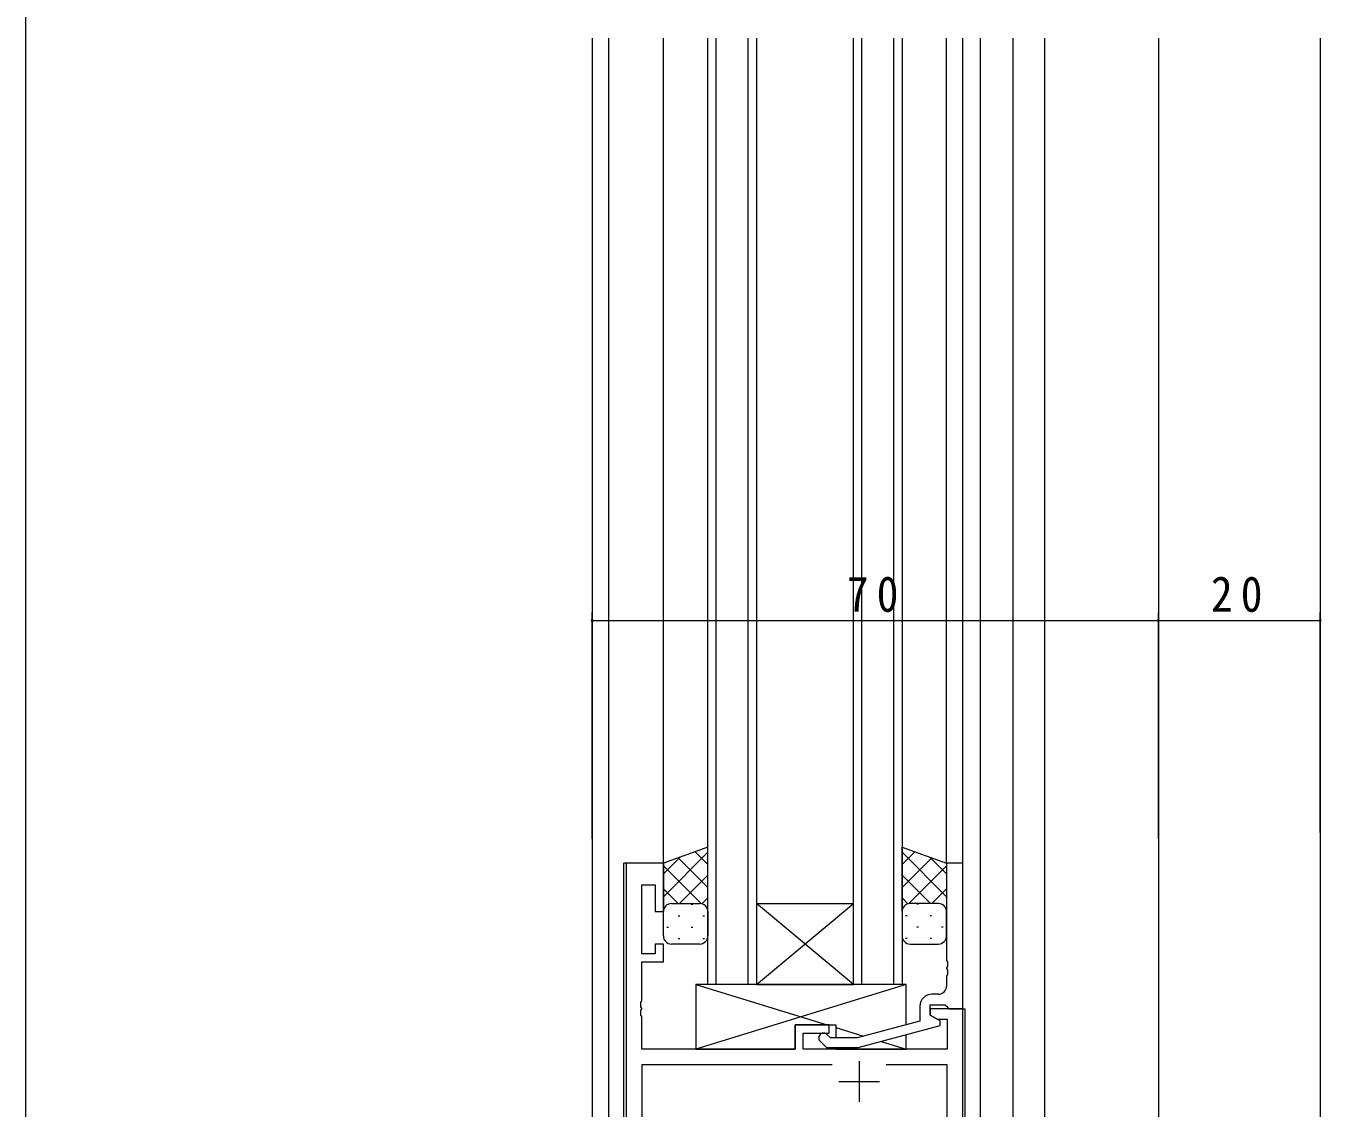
# Model space of a CAD drawing. Units: millimetres, scale not verified. Extents: x -567 to 567, y -403 to 403.
# Drawn here: x -562.7 to -402.6, y -142 to -8.2 of the extents above; entities that cross this region are included whole.
import ezdxf

# ---------------------------------------------------------------- set-up
doc = ezdxf.new("R2010")
doc.units = ezdxf.units.MM
doc.header["$LTSCALE"] = 2
for name, color, linetype, lineweight in [('0-1_YKK_ZWAK', 7, 'Continuous', 18), ('0-3_YKK_11', 7, 'Continuous', 18), ('0-4_YKK_12', 2, 'Continuous', 18), ('0-5_YKK_13', 4, 'Continuous', 18), ('0-6_YKK_D', 6, 'Continuous', 18)]:
    doc.layers.add(name, color=color, linetype=linetype, lineweight=lineweight)
doc.styles.add('ＭＳ ゴシック', font='')
doc.styles.get('ＭＳ ゴシック').set_extended_font_data('MS Gothic')

msp = doc.modelspace()

# ---------------------------------------------------------------- linework, layer by layer
at = {"layer": '0-1_YKK_ZWAK'}
msp.add_line((-562.726, -351), (-562.726, 399), dxfattribs=at)
at = {"layer": '0-3_YKK_11'}
for p, q in [((-483.926, -111.69), (-488.526, -111.69)), ((-488.526, -111.69), (-488.526, -176.69)), ((-483.926, -117.69), (-483.926, -111.69)), ((-448.926, -111.69), (-448.926, -123.732)), ((-446.926, -111.69), (-448.926, -111.69)), ((-446.926, -129.69), (-446.926, -111.69)), ((-486.596, -114.39), (-484.926, -114.39)), ((-486.596, -122.89), (-486.596, -114.39)), ((-484.926, -114.39), (-484.926, -117.69)), ((-484.926, -117.69), (-483.926, -117.69)), ((-484.926, -122.89), (-486.596, -122.89)), ((-484.926, -121.69), (-484.926, -122.89)), ((-483.926, -121.69), (-484.926, -121.69)), ((-483.926, -123.89), (-483.926, -121.69)), ((-486.596, -123.89), (-483.926, -123.89)), ((-486.596, -128.732), (-486.596, -123.89)), ((-448.926, -123.732), (-448.806, -123.915)), ((-448.806, -124.465), (-448.926, -124.649)), ((-448.926, -124.649), (-448.926, -124.732)), ((-448.926, -124.732), (-448.806, -124.915)), ((-448.806, -123.915), (-448.806, -124.465)), ((-448.806, -125.465), (-448.926, -125.649)), ((-448.926, -125.649), (-448.926, -126.89)), ((-448.806, -124.915), (-448.806, -125.465)), ((-449.926, -127.89), (-450.726, -127.89)), ((-486.716, -128.915), (-486.596, -128.732)), ((-486.716, -129.465), (-486.716, -128.915)), ((-486.596, -129.649), (-486.716, -129.465)), ((-486.596, -129.732), (-486.596, -129.649)), ((-452.226, -129.39), (-452.226, -131.211)), ((-450.926, -129.19), (-449.126, -129.19)), ((-450.926, -130.49), (-450.926, -129.19)), ((-449.126, -129.19), (-448.926, -129.39)), ((-448.926, -129.39), (-448.626, -129.69)), ((-486.716, -129.915), (-486.596, -129.732)), ((-486.716, -130.465), (-486.716, -129.915)), ((-486.596, -130.649), (-486.716, -130.465)), ((-486.596, -134.69), (-486.596, -130.649)), ((-452.226, -131.211), (-459.987, -133.29)), ((-450.926, -129.69), (-450.926, -130.49)), ((-446.926, -129.69), (-450.926, -129.69)), ((-450.926, -130.49), (-450.06, -130.99)), ((-449.726, -131.183), (-450.926, -130.49)), ((-450.06, -130.99), (-448.856, -130.99)), ((-449.726, -131.783), (-449.726, -131.183)), ((-448.856, -130.99), (-448.856, -134.69)), ((-448.626, -129.69), (-446.926, -129.69)), ((-446.926, -148.69), (-446.926, -129.69)), ((-467.626, -131.69), (-467.626, -134.69)), ((-463.426, -131.69), (-467.626, -131.69)), ((-466.626, -132.69), (-463.426, -132.69)), ((-466.626, -134.69), (-466.626, -132.69)), ((-463.277, -133.29), (-463.702, -132.866)), ((-463.426, -132.69), (-463.426, -131.69)), ((-459.829, -134.49), (-449.726, -131.783)), ((-464.55, -133.715), (-463.775, -134.49)), ((-459.987, -133.29), (-463.277, -133.29)), ((-467.626, -134.69), (-486.596, -134.69)), ((-448.856, -134.69), (-466.626, -134.69)), ((-463.775, -134.49), (-459.829, -134.49)), ((-463.076, -136.62), (-486.596, -136.62)), ((-486.596, -136.62), (-486.596, -149.76)), ((-463.076, -136.62), (-486.596, -136.62)), ((-459.726, -136.19), (-459.726, -141.19)), ((-448.856, -136.62), (-456.376, -136.62)), ((-448.856, -149.76), (-448.856, -136.62)), ((-462.226, -138.69), (-457.226, -138.69))]:
    msp.add_line(p, q, dxfattribs=at)
for centre, radius, start, end in [((-450.726, -129.39), 1.5, 90.00001, 179.99999), ((-449.926, -126.89), 1, 270.00001, 359.99999), ((-464.126, -133.29), 0.6, 44.99999, 225.00001)]:
    msp.add_arc(centre, radius, start, end, dxfattribs=at)
at = {"layer": '0-4_YKK_12'}
for p, q in [((-492.726, -9.69), (-492.726, -201.69)), ((-490.726, -9.69), (-490.726, -176.69)), ((-483.926, -111.69), (-483.926, -9.69)), ((-478.426, -126.69), (-478.426, -9.69)), ((-477.426, -9.69), (-477.426, -126.69)), ((-473.426, -126.69), (-473.426, -9.69)), ((-472.426, -9.69), (-472.426, -126.69)), ((-460.426, -126.69), (-460.426, -9.69)), ((-459.426, -9.69), (-459.426, -126.69)), ((-455.426, -126.69), (-455.426, -9.69)), ((-454.426, -9.69), (-454.426, -126.69)), ((-448.926, -111.69), (-448.926, -9.69)), ((-446.926, -111.99), (-446.926, -9.69)), ((-444.726, -153.69), (-444.726, -9.69)), ((-440.726, -9.69), (-440.726, -148.69)), ((-436.826, -9.69), (-436.826, -148.69)), ((-422.726, -9.69), (-422.726, -161.39)), ((-402.726, -9.69), (-402.726, -146.69)), ((-483.926, -111.69), (-488.796, -111.69)), ((-488.796, -176.69), (-488.796, -111.69)), ((-460.426, -126.69), (-472.426, -116.69)), ((-472.426, -126.69), (-460.426, -116.69)), ((-472.426, -116.69), (-460.426, -116.69)), ((-472.426, -126.69), (-478.426, -126.69)), ((-472.426, -126.69), (-460.426, -126.69)), ((-454.426, -126.69), (-460.426, -126.69)), ((-447.226, -129.69), (-446.656, -129.69)), ((-446.656, -129.69), (-446.656, -148.689))]:
    msp.add_line(p, q, dxfattribs=at)
at = {"layer": '0-5_YKK_13'}
for p, q in [((-478.426, -109.726), (-483.926, -111.69)), ((-478.426, -110.343), (-483.926, -115.843)), ((-480.009, -110.291), (-478.426, -111.875)), ((-478.426, -117.69), (-478.426, -109.726)), ((-454.426, -109.726), (-448.926, -111.69)), ((-454.426, -117.69), (-454.426, -109.726)), ((-452.843, -110.291), (-454.426, -111.875)), ((-454.426, -110.343), (-448.926, -115.843)), ((-481.866, -110.955), (-483.926, -113.014)), ((-483.926, -111.69), (-483.926, -117.69)), ((-483.926, -112.031), (-479.267, -116.69)), ((-482.093, -111.036), (-478.426, -114.703)), ((-450.759, -111.036), (-454.426, -114.703)), ((-448.926, -112.031), (-453.585, -116.69)), ((-450.986, -110.955), (-448.926, -113.014)), ((-448.926, -111.69), (-448.926, -117.69)), ((-478.426, -113.171), (-481.945, -116.69)), ((-454.426, -113.171), (-450.907, -116.69)), ((-483.926, -114.86), (-482.096, -116.69)), ((-448.926, -114.86), (-450.756, -116.69)), ((-483.341, -116.78), (-483.306, -116.78)), ((-482.926, -116.69), (-479.426, -116.69)), ((-480.476, -116.78), (-480.276, -116.78)), ((-478.426, -116), (-479.117, -116.69)), ((-454.426, -116), (-453.735, -116.69)), ((-449.926, -116.69), (-453.426, -116.69)), ((-452.376, -116.78), (-452.576, -116.78)), ((-449.511, -116.78), (-449.546, -116.78)), ((-483.926, -120.69), (-483.926, -117.69)), ((-482.091, -118.195), (-481.891, -118.195)), ((-479.061, -118.195), (-478.861, -118.195)), ((-478.426, -117.69), (-478.426, -120.69)), ((-454.426, -117.69), (-454.426, -120.69)), ((-453.791, -118.195), (-453.991, -118.195)), ((-450.761, -118.195), (-450.961, -118.195)), ((-448.926, -120.69), (-448.926, -117.69)), ((-483.506, -119.61), (-483.306, -119.61)), ((-480.476, -119.61), (-480.276, -119.61)), ((-452.376, -119.61), (-452.576, -119.61)), ((-449.346, -119.61), (-449.546, -119.61)), ((-482.091, -121.025), (-481.891, -121.025)), ((-479.061, -121.025), (-478.861, -121.025)), ((-453.791, -121.025), (-453.991, -121.025)), ((-450.761, -121.025), (-450.961, -121.025)), ((-479.425, -121.69), (-482.926, -121.69)), ((-453.427, -121.69), (-449.926, -121.69)), ((-453.926, -126.69), (-479.926, -134.69)), ((-479.926, -126.69), (-463.676, -131.69)), ((-479.926, -126.69), (-479.926, -134.69)), ((-453.926, -126.69), (-479.926, -126.69)), ((-454.526, -126.69), (-478.526, -126.69)), ((-453.926, -131.666), (-453.926, -126.69)), ((-467.626, -131.69), (-462.626, -131.69)), ((-467.626, -134.69), (-467.626, -131.69)), ((-462.626, -131.69), (-462.626, -133.29)), ((-462.626, -132.013), (-459.18, -133.074)), ((-457.021, -133.738), (-453.926, -134.69)), ((-453.926, -134.69), (-453.926, -132.908)), ((-479.926, -134.69), (-467.626, -134.69)), ((-462.626, -134.49), (-462.626, -134.69)), ((-462.626, -134.49), (-462.626, -134.69)), ((-462.626, -134.69), (-453.926, -134.69))]:
    msp.add_line(p, q, dxfattribs=at)
for centre, start, end in [((-482.926, -117.69), 89.99976, 179.99976), ((-479.426, -117.69), 359.99976, 89.99976), ((-453.426, -117.69), 90.0001, 180.0001), ((-449.926, -117.69), 0.0001, 90.0001), ((-482.926, -120.69), 179.99976, 269.99976), ((-479.426, -120.69), 269.99976, 359.99976), ((-453.426, -120.69), 180.0001, 270.0001), ((-449.926, -120.69), 270.0001, 0.0001)]:
    msp.add_arc(centre, 1, start, end, dxfattribs=at)
at = {"layer": '0-6_YKK_D'}
for p, q in [((-492.726, -108.69), (-492.726, -80.69)), ((-422.726, -107.911), (-422.726, -80.69)), ((-422.726, -108.69), (-422.726, -80.69)), ((-402.726, -107.911), (-402.726, -80.69)), ((-492.726, -81.69), (-422.726, -81.69)), ((-422.726, -81.69), (-402.726, -81.69))]:
    msp.add_line(p, q, dxfattribs=at)
for centre, start, end in [((-492.726, -81.69), 0, 180), ((-422.726, -81.69), 0, 180), ((-422.726, -81.69), 0, 180), ((-402.726, -81.69), 0, 180), ((-492.726, -81.69), 180, 0), ((-422.726, -81.69), 180, 0), ((-422.726, -81.69), 180, 0), ((-402.726, -81.69), 180, 0)]:
    msp.add_arc(centre, 0.106, start, end, dxfattribs=at)

# ---------------------------------------------------------------- texts
at = {"layer": '0-6_YKK_D', "color": 7, "char_height": 4.399, "attachment_point": 7, "style": 'ＭＳ ゴシック'}
for s, insert in [('\\T1.37;\\W0.9;70', (-461.246, -80.69)), ('\\T1.37;\\W0.9;20', (-416.246, -80.69))]:
    msp.add_mtext(s, dxfattribs=dict(at, insert=insert))

doc.saveas('drawing.dxf')
